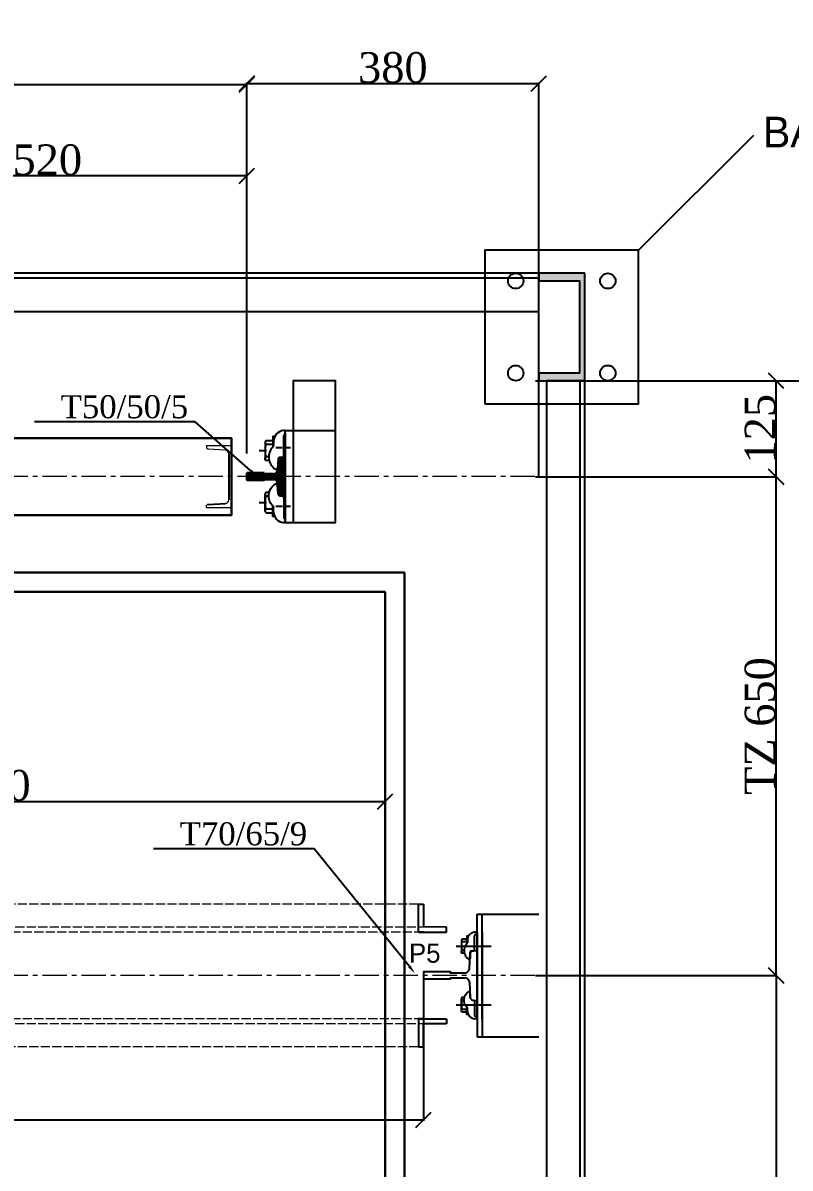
# Model space of a CAD drawing. Header units: millimetres. Extents: x -665 to 1024385, y -25305 to 3861.
# Drawn here: x 2767 to 3766, y -1580 to -87 of the extents above; entities that cross this region are included whole.
import ezdxf
from ezdxf import colors
from ezdxf.entities.mleader import LeaderData, LeaderLine
from ezdxf.math import Vec2, Vec3

# ---------------------------------------------------------------- set-up
doc = ezdxf.new("R2010")
doc.units = ezdxf.units.MM
for name, pattern in [('ACAD_ISO02W100', [15, 12, -3]), ('ACAD_ISO10W100', [18, 12, -3, 0, -3]), ('CENTER', [50.8, 31.75, -6.35, 6.35, -6.35])]:
    doc.linetypes.add(name, pattern=pattern)
for name, color, linetype in [('7', 6, 'ACAD_ISO10W100'), ('PDF_0', 7, 'Continuous'), ('PDF_gide rail', 7, 'Continuous'), ('Steel', 7, 'Continuous')]:
    doc.layers.add(name, color=color, linetype=linetype)
for name, color, linetype, lineweight in [('CL', 2, 'CENTER', 0), ('DL', 8, 'ACAD_ISO02W100', 0), ('step&guides', 3, 'Continuous', 30)]:
    doc.layers.add(name, color=color, linetype=linetype, lineweight=lineweight)
doc.styles.add('nassar2', font='cent.shx', dxfattribs={"height": 60})
doc.styles.add('top', font='cent.shx', dxfattribs={"height": 40})
doc.dimstyles.new('top', dxfattribs={"dimtxt": 35, "dimasz": 20, "dimexe": 1.25, "dimexo": 0.625, "dimtad": 1, "dimtxsty": 'top', "dimblk": 'OBLIQUE', "dimcen": 2.5, "dimadec": 0, "dimazin": 0, "dimtfac": 1, "dimtmove": 0, "dimatfit": 3, "dimldrblk": 'OBLIQUE', "dimfxl": 1, "dimarcsym": 0})
pattern_1 = [(45, (20053.08432, -10049.84649), (-0.08838834765, 0.08838834765), [])]

# ---------------------------------------------------------------- blocks, each defined once
blk = doc.blocks.new('_Oblique')
at = {"color": 0, "linetype": 'ByBlock', "lineweight": -2}
blk.add_line((-0.5, -0.5), (0.5, 0.5), dxfattribs=at)
blk = doc.blocks.new('*D4')
at = {"color": 0, "lineweight": -2, "transparency": 16777216}
for p, q in [((2538.7, -329.8), (2538.7, -285.3)), ((3058.7, -286.6), (2538.7, -286.6)), ((3058.7, -552.9), (3058.7, -285.3))]:
    blk.add_line(p, q, dxfattribs=at)
at = {"layer": 'Defpoints', "color": 0, "transparency": 16777216}
for p in [(2538.7, -286.6), (2538.7, -330.4), (3058.7, -553.6)]:
    blk.add_point(p, dxfattribs=at)
at = {"color": 0, "lineweight": -2, "transparency": 16777216, "xscale": 20, "yscale": 20, "zscale": 20, "rotation": 180}
blk.add_blockref('_Oblique', (2538.7, -286.6), dxfattribs=at)
at = {"color": 0, "lineweight": -2, "transparency": 16777216, "xscale": 20, "yscale": 20, "zscale": 20}
blk.add_blockref('_Oblique', (3058.7, -286.6), dxfattribs=at)
at = {"color": 0, "transparency": 16777216, "insert": (2798.7, -265.9), "char_height": 40, "attachment_point": 5, "style": 'top'}
blk.add_mtext('520', dxfattribs=at)
blk = doc.blocks.new('*D5')
at = {"color": 0, "lineweight": -2, "transparency": 16777216}
for p, q in [((2018.7, -648.2), (2018.7, -166.3)), ((2018.7, -167.5), (3058.7, -167.5)), ((3058.7, -648.2), (3058.7, -166.3))]:
    blk.add_line(p, q, dxfattribs=at)
at = {"layer": 'Defpoints', "color": 0, "transparency": 16777216}
for p in [(3058.7, -167.5), (2018.7, -648.8), (3058.7, -648.8)]:
    blk.add_point(p, dxfattribs=at)
at = {"color": 0, "lineweight": -2, "transparency": 16777216, "xscale": 20, "yscale": 20, "zscale": 20, "rotation": 180}
blk.add_blockref('_Oblique', (2018.7, -167.5), dxfattribs=at)
at = {"color": 0, "lineweight": -2, "transparency": 16777216, "xscale": 20, "yscale": 20, "zscale": 20}
blk.add_blockref('_Oblique', (3058.7, -167.5), dxfattribs=at)
at = {"color": 0, "transparency": 16777216, "insert": (2538.7, -146.9), "char_height": 40, "attachment_point": 5, "style": 'top'}
blk.add_mtext('DBG  1040', dxfattribs=at)
blk = doc.blocks.new('*D7')
at = {"color": 0, "lineweight": -2, "transparency": 16777216}
for p, q in [((3058.7, -648.2), (3058.7, -165)), ((3058.7, -166.3), (3438.7, -166.3)), ((3438.7, -677.9), (3438.7, -165))]:
    blk.add_line(p, q, dxfattribs=at)
at = {"layer": 'Defpoints', "color": 0, "transparency": 16777216}
for p in [(3438.7, -166.3), (3058.7, -648.8), (3438.7, -678.6)]:
    blk.add_point(p, dxfattribs=at)
at = {"color": 0, "lineweight": -2, "transparency": 16777216, "xscale": 20, "yscale": 20, "zscale": 20, "rotation": 180}
blk.add_blockref('_Oblique', (3058.7, -166.3), dxfattribs=at)
at = {"color": 0, "lineweight": -2, "transparency": 16777216, "xscale": 20, "yscale": 20, "zscale": 20}
blk.add_blockref('_Oblique', (3438.7, -166.3), dxfattribs=at)
at = {"color": 0, "transparency": 16777216, "insert": (3248.7, -145.7), "char_height": 40, "attachment_point": 5, "style": 'top'}
blk.add_mtext('380', dxfattribs=at)
blk = doc.blocks.new('*D15')
at = {"color": 0, "lineweight": -2, "transparency": 16777216}
for p, q in [((3670.5, -553.6), (3749.1, -553.6)), ((3747.8, -678.6), (3747.8, -553.6)), ((3434.3, -678.6), (3749.1, -678.6))]:
    blk.add_line(p, q, dxfattribs=at)
at = {"layer": 'Defpoints', "color": 0, "transparency": 16777216}
for p in [(3669.8, -553.6), (3747.8, -553.6), (3433.7, -678.6)]:
    blk.add_point(p, dxfattribs=at)
at = {"color": 0, "lineweight": -2, "transparency": 16777216, "xscale": 20, "yscale": 20, "zscale": 20}
for p, rotation in [((3747.8, -553.6), 90), ((3747.8, -678.6), 270)]:
    blk.add_blockref('_Oblique', p, dxfattribs=dict(at, rotation=rotation))
at = {"color": 0, "transparency": 16777216, "insert": (3727.2, -616.1), "char_height": 40, "attachment_point": 5, "rotation": 90, "style": 'top'}
blk.add_mtext('125', dxfattribs=at)
blk = doc.blocks.new('*D16')
at = {"color": 0, "lineweight": -2, "transparency": 16777216}
for p, q in [((3434.3, -1328.6), (3749.1, -1328.6)), ((3747.8, -1328.6), (3747.8, -1953.6)), ((3439.3, -1953.6), (3749.1, -1953.6))]:
    blk.add_line(p, q, dxfattribs=at)
at = {"layer": 'Defpoints', "color": 0, "transparency": 16777216}
for p in [(3433.7, -1328.6), (3438.7, -1953.6), (3747.8, -1953.6)]:
    blk.add_point(p, dxfattribs=at)
at = {"color": 0, "lineweight": -2, "transparency": 16777216, "xscale": 20, "yscale": 20, "zscale": 20}
for p, rotation in [((3747.8, -1328.6), 90), ((3747.8, -1953.6), 270)]:
    blk.add_blockref('_Oblique', p, dxfattribs=dict(at, rotation=rotation))
at = {"color": 0, "transparency": 16777216, "insert": (3727.2, -1641.1), "char_height": 40, "attachment_point": 5, "rotation": 90, "style": 'top'}
blk.add_mtext('625', dxfattribs=at)
blk = doc.blocks.new('*D17')
at = {"color": 0, "lineweight": -2, "transparency": 16777216}
for p, q in [((3439.3, -678.6), (3749.1, -678.6)), ((3747.8, -1328.6), (3747.8, -678.6)), ((3434.3, -1328.6), (3749.1, -1328.6))]:
    blk.add_line(p, q, dxfattribs=at)
at = {"layer": 'Defpoints', "color": 0, "transparency": 16777216}
for p in [(3438.7, -678.6), (3747.8, -678.6), (3433.7, -1328.6)]:
    blk.add_point(p, dxfattribs=at)
at = {"color": 0, "lineweight": -2, "transparency": 16777216, "xscale": 20, "yscale": 20, "zscale": 20}
for p, rotation in [((3747.8, -678.6), 90), ((3747.8, -1328.6), 270)]:
    blk.add_blockref('_Oblique', p, dxfattribs=dict(at, rotation=rotation))
at = {"color": 0, "transparency": 16777216, "insert": (3727.2, -1003.6), "char_height": 40, "attachment_point": 5, "rotation": 90, "style": 'top'}
blk.add_mtext('TZ 650', dxfattribs=at)
blk = doc.blocks.new('*D29')
at = {"color": 0, "lineweight": -2, "transparency": 16777216}
for p, q in [((3288.7, -1324.7), (3288.7, -1517.9)), ((1788.7, -1333.7), (1788.7, -1517.9)), ((1788.7, -1516.7), (3288.7, -1516.7))]:
    blk.add_line(p, q, dxfattribs=at)
at = {"layer": 'Defpoints', "color": 0, "transparency": 16777216}
for p in [(3288.7, -1324.1), (1788.7, -1333.1), (3288.7, -1516.7)]:
    blk.add_point(p, dxfattribs=at)
at = {"color": 0, "lineweight": -2, "transparency": 16777216, "xscale": 20, "yscale": 20, "zscale": 20, "rotation": 180}
blk.add_blockref('_Oblique', (1788.7, -1516.7), dxfattribs=at)
at = {"color": 0, "lineweight": -2, "transparency": 16777216, "xscale": 20, "yscale": 20, "zscale": 20}
blk.add_blockref('_Oblique', (3288.7, -1516.7), dxfattribs=at)
at = {"color": 0, "transparency": 16777216, "insert": (2538.7, -1496), "char_height": 40, "attachment_point": 5, "style": 'top'}
blk.add_mtext('DBG 1500', dxfattribs=at)
blk = doc.blocks.new('*D30')
at = {"color": 0, "lineweight": -2, "transparency": 16777216}
for p, q in [((1838.7, -829.2), (1838.7, -1103.1)), ((3238.7, -829.2), (3238.7, -1103.1)), ((1838.7, -1101.9), (3238.7, -1101.9))]:
    blk.add_line(p, q, dxfattribs=at)
at = {"layer": 'Defpoints', "color": 0, "transparency": 16777216}
for p in [(1838.7, -828.6), (3238.7, -828.6), (3238.7, -1101.9)]:
    blk.add_point(p, dxfattribs=at)
at = {"color": 0, "lineweight": -2, "transparency": 16777216, "xscale": 20, "yscale": 20, "zscale": 20, "rotation": 180}
blk.add_blockref('_Oblique', (1838.7, -1101.9), dxfattribs=at)
at = {"color": 0, "lineweight": -2, "transparency": 16777216, "xscale": 20, "yscale": 20, "zscale": 20}
blk.add_blockref('_Oblique', (3238.7, -1101.9), dxfattribs=at)
at = {"color": 0, "transparency": 16777216, "insert": (2538.7, -1081.3), "char_height": 40, "attachment_point": 5, "style": 'top'}
blk.add_mtext('CAR WIDTH 1400', dxfattribs=at)
blk = doc.blocks.new('*D21')
at = {"color": 0, "lineweight": -2, "transparency": 16777216}
for p, q in [((3434.3, -553.6), (3884.8, -553.6)), ((3883.5, -1953.6), (3883.5, -553.6)), ((3434.3, -1953.6), (3884.8, -1953.6))]:
    blk.add_line(p, q, dxfattribs=at)
at = {"layer": 'Defpoints', "color": 0, "transparency": 16777216}
for p in [(3433.7, -553.6), (3883.5, -553.6), (3433.7, -1953.6)]:
    blk.add_point(p, dxfattribs=at)
at = {"color": 0, "lineweight": -2, "transparency": 16777216, "xscale": 20, "yscale": 20, "zscale": 20}
for p, rotation in [((3883.5, -553.6), 90), ((3883.5, -1953.6), 270)]:
    blk.add_blockref('_Oblique', p, dxfattribs=dict(at, rotation=rotation))
at = {"color": 0, "transparency": 16777216, "insert": (3862.9, -1203.6), "char_height": 40, "attachment_point": 5, "rotation": 90, "style": 'top'}
blk.add_mtext('SHAFT DEPTH  1400', dxfattribs=at)

msp = doc.modelspace()

# ---------------------------------------------------------------- hatches: boundary and pattern name
h = msp.add_hatch()
h.set_pattern_fill('ANSI31', color=256)
h.set_pattern_definition(pattern_1)
h.paths.add_polyline_path([(3108.667, -653.433), (3103.368, -653.433, 0.26508525), (3099.867, -656.117), (3098.053, -670.566, -0.36605419), (3093.475, -674.801), (3080.895, -674.801), (3080.895, -673.901), (3058.667, -673.901), (3058.667, -678.433), (3108.667, -678.433)])
h = msp.add_hatch()
h.set_pattern_fill('ANSI31', color=256)
h.set_pattern_definition(pattern_1)
edge = h.paths.add_edge_path()
edge.add_line((3108.667, -703.905), (3103.368, -703.905))
edge.add_arc((3103.971, -699.492), 4.453, 202.826875, 262.21404, ccw=False)
edge.add_line((3099.867, -701.22), (3098.053, -686.772))
edge.add_arc((3093.259, -687.362), 4.83, 7.012299, 87.433754)
edge.add_line((3093.475, -682.536), (3080.895, -682.536))
edge.add_line((3080.895, -682.536), (3080.895, -683.437))
edge.add_line((3080.895, -683.437), (3058.667, -683.437))
edge.add_line((3058.667, -683.437), (3058.667, -678.433))
edge.add_line((3058.667, -678.433), (3108.667, -678.433))
edge.add_line((3108.667, -678.433), (3108.667, -703.905))
at = {"layer": 'Steel'}
msp.add_hatch(color=256, dxfattribs=at).paths.add_polyline_path([(3498.667, -413.551), (3438.667, -413.551), (3438.667, -423.551), (3491.667, -423.551), (3491.667, -543.551), (3438.667, -543.551), (3438.667, -553.551), (3498.667, -553.551)], flags=0)

# ---------------------------------------------------------------- linework, layer by layer
for p, q in [((3108.667, -653.669), (3108.667, -618.617)), ((3108.667, -618.617), (3174.079, -618.617)), ((3034.891, -648.833), (3034.891, -708.779)), ((3103.368, -653.433), (3108.667, -653.433)), ((3108.667, -653.669), (3108.667, -703.669)), ((3058.667, -673.783), (3058.667, -683.083)), ((3080.895, -673.783), (3058.667, -673.783)), ((3058.667, -673.783), (3058.667, -683.083)), ((3058.667, -683.083), (3058.667, -673.783)), ((3058.667, -673.901), (3058.667, -683.201)), ((3080.895, -673.901), (3058.667, -673.901)), ((3058.667, -673.901), (3058.667, -683.201)), ((3080.895, -683.083), (3058.667, -683.083)), ((3080.895, -683.201), (3058.667, -683.201)), ((3080.895, -674.801), (3080.895, -673.783)), ((3093.475, -674.801), (3080.895, -674.801)), ((3080.895, -682.064), (3080.895, -683.083)), ((3093.475, -682.153), (3080.895, -682.153)), ((3103.368, -703.433), (3108.532, -703.433)), ((3103.368, -703.433), (3108.667, -703.433)), ((3108.667, -703.669), (3108.667, -738.249)), ((3106.165, -738.249), (3174.079, -738.249)), ((3358.667, -1248.551), (3438.667, -1248.551)), ((3358.667, -1296.051), (3358.667, -1361.051)), ((3288.667, -1324.051), (3288.667, -1333.051)), ((3358.667, -1408.551), (3438.667, -1408.551))]:
    msp.add_line(p, q)
at = {"ltscale": 5, "transparency": 33554666}
for p, q in [((3282.093, -1271.997), (3282.149, -1235.476)), ((3282.149, -1235.476), (3288.723, -1235.486)), ((3288.723, -1235.486), (3288.677, -1265.433)), ((3318.624, -1265.479), (3288.677, -1265.433)), ((3318.614, -1272.053), (3318.624, -1265.479)), ((3288.667, -1272.007), (3282.093, -1271.997)), ((3282.093, -1271.997), (3318.614, -1272.053)), ((3282.093, -1385.105), (3318.614, -1385.049)), ((3288.667, -1385.095), (3282.093, -1385.105)), ((3282.093, -1385.105), (3282.149, -1421.625)), ((3318.614, -1385.049), (3318.624, -1391.622)), ((3318.624, -1391.622), (3288.677, -1391.668)), ((3288.723, -1421.615), (3288.677, -1391.668)), ((3282.149, -1421.625), (3288.723, -1421.615))]:
    msp.add_line(p, q, dxfattribs=at)
msp.add_lwpolyline([(3118.667, -738.249), (3174.079, -738.249), (3174.079, -553.551), (3118.667, -553.551)], close=True)
at = {"layer": 'CL'}
for p, q in [((3433.667, -678.551), (1643.667, -678.551)), ((3433.667, -1328.551), (1643.667, -1328.551))]:
    msp.add_line(p, q, dxfattribs=at)
at = {"layer": 'DL'}
for p, q in [((3282.149, -1235.476), (1788.611, -1235.74)), ((3308.841, -1265.464), (1758.71, -1265.794)), ((3318.614, -1271.997), (1758.72, -1272.053)), ((3318.614, -1385.105), (1758.719, -1385.381)), ((3308.841, -1391.637), (1788.656, -1391.851)), ((3282.149, -1421.625), (1793.136, -1421.881))]:
    msp.add_line(p, q, dxfattribs=at)
at = {"layer": 'PDF_0', "lineweight": 25}
for points in [[(3094.449, -626.428), (3092.496, -626.428), (3092.496, -640.096, 0.19879356), (3093.473, -637.9)], [(3083.218, -631.708, 0.42555746), (3083.221, -636.191), (3092.496, -636.191)], [(3092.485, -640.092, 0.4769017), (3095.45, -668.544, 0.14500939), (3096.646, -668.899)], [(3087.615, -657.671), (3083.221, -657.671, -0.42555746), (3083.218, -653.187)], [(3087.615, -699.195), (3083.221, -699.195, 0.42555746), (3083.218, -703.678)], [(3092.485, -716.773, -0.4769017), (3095.45, -688.321, -0.14500939), (3096.646, -687.967)], [(3083.218, -725.158, -0.42555746), (3083.221, -720.674), (3092.496, -720.674)], [(3094.449, -730.438), (3092.496, -730.438), (3092.496, -716.769, -0.19879356), (3093.473, -718.966)], [(3338.592, -1281.243, 0.42555746), (3338.594, -1284.422), (3345.17, -1284.422)], [(3346.554, -1277.5), (3345.17, -1277.5), (3345.17, -1287.19, 0.19879356), (3345.862, -1285.633)], [(3341.709, -1299.649), (3338.594, -1299.649, -0.42555746), (3338.592, -1296.471)], [(3345.161, -1287.187, 0.4769017), (3347.263, -1307.357, 0.14500939), (3348.111, -1307.609)], [(3341.709, -1357.453), (3338.594, -1357.453, 0.42555746), (3338.592, -1360.631)], [(3345.161, -1369.914, -0.4769017), (3347.263, -1349.744, -0.14500939), (3348.111, -1349.493)], [(3338.592, -1375.858, -0.42555746), (3338.594, -1372.68), (3345.17, -1372.68)], [(3346.554, -1379.601), (3345.17, -1379.601), (3345.17, -1369.911, -0.19879356), (3345.862, -1371.469)]]:
    msp.add_lwpolyline(points, format="xyb", dxfattribs=at)
for points in [[(3108.667, -618.617), (3106.165, -618.617)], [(3106.654, -651.324), (3106.654, -625.451)], [(3108.667, -622.081), (3108.667, -735.257)], [(3108.667, -735.257), (3108.667, -622.081)], [(3108.667, -622.081), (3108.667, -735.257)], [(3082.266, -633.95), (3082.266, -655.43)], [(3083.221, -631.309), (3092.496, -631.309)], [(3093.473, -631.797), (3093.473, -637.656)], [(3096.135, -640.422), (3102.777, -640.422)], [(3103.403, -640.422), (3104.441, -640.422)], [(3105.338, -640.422), (3115.351, -640.422)], [(3074.434, -644.49), (3082.245, -644.49)], [(3074.434, -644.49), (3082.245, -644.49)], [(3083.221, -644.49), (3084.198, -644.49)], [(3087.127, -652.789), (3083.221, -652.789)], [(3099.331, -655.718), (3098.355, -667.434)], [(3101.284, -653.277), (3103.236, -653.277), (3105.852, -653.188)], [(3099.331, -701.148), (3098.355, -689.431)], [(3007.986, -714.915), (3030.643, -713.499)], [(3074.434, -712.376), (3082.245, -712.376)], [(3074.434, -712.376), (3082.245, -712.376)], [(3082.266, -722.915), (3082.266, -701.436)], [(3087.127, -704.077), (3083.221, -704.077)], [(3083.221, -712.376), (3084.198, -712.376)], [(3101.284, -703.588), (3103.236, -703.588), (3105.852, -703.677)], [(3106.654, -705.541), (3106.654, -731.414)], [(3083.221, -725.556), (3092.496, -725.556)], [(3093.473, -725.068), (3093.473, -719.21)], [(3096.135, -716.914), (3102.777, -716.914)], [(3103.403, -716.914), (3104.441, -716.914)], [(3105.338, -716.914), (3115.351, -716.914)], [(3108.667, -738.249), (3106.165, -738.249)], [(3358.667, -1385.139), (3358.667, -1248.551)], [(3365.159, -1385.139), (3365.159, -1248.551)], [(3337.917, -1282.833), (3337.917, -1298.06)], [(3338.594, -1280.961), (3345.17, -1280.961)], [(3345.862, -1281.307), (3345.862, -1285.46)], [(3358.667, -1271.963), (3354.86, -1271.963)], [(3355.206, -1295.15), (3355.206, -1276.808)], [(3355.898, -1271.963), (3355.898, -1271.963)], [(3357.282, -1274.731), (3358.667, -1274.731)], [(3358.667, -1271.963), (3358.667, -1385.139)], [(3358.667, -1271.963), (3358.667, -1408.551)], [(3365.159, -1271.963), (3365.159, -1385.139)], [(3365.159, -1385.139), (3365.159, -1271.963)], [(3365.159, -1271.963), (3365.159, -1385.139)], [(3365.159, -1271.963), (3365.159, -1408.551)], [(3331.327, -1290.305), (3338.248, -1290.305)], [(3338.594, -1290.305), (3339.633, -1290.305)], [(3341.363, -1296.188), (3338.594, -1296.188)], [(3339.979, -1290.305), (3346.9, -1290.305)], [(3347.246, -1290.305), (3348.284, -1290.305)], [(3348.63, -1290.305), (3355.552, -1290.305)], [(3351.399, -1296.534), (3352.783, -1296.534), (3354.63, -1296.375)], [(3356.244, -1290.305), (3356.936, -1290.305)], [(3357.628, -1290.305), (3364.27, -1290.305)], [(3364.896, -1290.305), (3365.934, -1290.305)], [(3366.831, -1290.305), (3376.845, -1290.305)], [(3349.557, -1299.377), (3349.187, -1306.563)], [(3349.323, -1306.57), (3349.323, -1306.57)], [(3349.557, -1357.725), (3349.187, -1350.538)], [(3349.323, -1350.531), (3349.323, -1350.531)], [(3331.327, -1366.797), (3338.248, -1366.797)], [(3337.917, -1374.269), (3337.917, -1359.041)], [(3341.363, -1360.913), (3338.594, -1360.913)], [(3338.594, -1366.797), (3339.633, -1366.797)], [(3339.979, -1366.797), (3346.9, -1366.797)], [(3345.862, -1375.795), (3345.862, -1371.642)], [(3347.246, -1366.797), (3348.284, -1366.797)], [(3348.63, -1366.797), (3355.552, -1366.797)], [(3355.206, -1361.952), (3355.206, -1380.294)], [(3356.244, -1366.797), (3356.936, -1366.797)], [(3357.628, -1366.797), (3364.27, -1366.797)], [(3364.896, -1366.797), (3365.934, -1366.797)], [(3366.831, -1366.797), (3376.845, -1366.797)], [(3338.594, -1376.141), (3345.17, -1376.141)], [(3358.667, -1385.139), (3354.86, -1385.139)], [(3355.898, -1385.139), (3355.898, -1385.139)], [(3357.282, -1382.37), (3358.667, -1382.37)]]:
    msp.add_lwpolyline(points, dxfattribs=at)
at = {"layer": 'PDF_0', "lineweight": 13}
msp.add_lwpolyline([(3007.986, -714.915), (3007.514, -714.915), (3007.042, -715.387), (3006.57, -715.859), (3006.098, -716.331), (3005.626, -716.803), (3005.626, -717.275), (3005.626, -718.691), (3038.667, -718.691), (3038.667, -638.449), (3006.098, -638.449), (3006.098, -639.865), (3006.098, -640.337), (3006.098, -640.809), (3006.57, -641.281), (3006.57, -641.753), (3007.042, -641.753), (3007.514, -642.225), (3007.986, -642.225), (3008.458, -642.225), (3030.17, -643.641)], dxfattribs=at)
at = {"layer": 'PDF_0', "lineweight": 25}
for centre, radius, start, end in [((3107.315, -632.417), 13.848, 94.764301, 178.447705), ((3109.713, -625.581), 3.062, 109.97479, 177.565369), ((3115.684, -644.734), 33.439, 165.750386, 194.249614), ((3102.424, -656.191), 3.129, 111.372873, 171.307511), ((3104.522, -651.512), 2.139, 308.432243, 5.040786), ((3097.083, -667.68), 1.295, 250.254053, 10.952428), ((3102.424, -700.675), 3.129, 188.692489, 248.627127), ((3115.684, -712.131), 33.439, 165.750386, 194.249614), ((3104.522, -705.353), 2.139, 354.959214, 51.567757), ((3107.315, -724.449), 13.848, 181.552295, 265.235699), ((3109.713, -731.284), 3.062, 182.434631, 250.02521), ((3355.675, -1281.746), 9.817, 94.764301, 178.447705), ((3357.375, -1276.9), 2.171, 92.434631, 177.565369), ((3361.608, -1290.478), 23.705, 165.750386, 194.249614), ((3351.919, -1298.983), 2.503, 101.990352, 160.702621), ((3354.003, -1295.332), 1.217, 301.035537, 8.62894), ((3348.07, -1306.49), 1.119, 272.099382, 356.25679), ((3348.07, -1350.611), 1.119, 3.74321, 87.900618), ((3361.608, -1366.624), 23.705, 165.750386, 194.249614), ((3354.003, -1361.769), 1.217, 351.37106, 58.964463), ((3355.675, -1375.356), 9.817, 181.552295, 265.235699), ((3357.375, -1380.201), 2.171, 182.434631, 267.565369)]:
    msp.add_arc(centre, radius, start, end, dxfattribs=at)
at = {"layer": 'PDF_0', "lineweight": 13}
for centre, radius, start, end in [((3028.849, -649.584), 6.088, 7.084044, 77.463334), ((3029.847, -708.486), 5.052, 273.361842, 356.68247)]:
    msp.add_arc(centre, radius, start, end, dxfattribs=at)
at = {"layer": 'PDF_gide rail', "lineweight": 25}
for points in [[(3099.867, -656.117), (3098.081, -670.639)], [(3099.867, -700.748), (3098.081, -686.227)], [(3099.867, -700.748), (3098.081, -686.227)], [(3348.488, -1320.163), (3349.557, -1298.155)], [(3352.773, -1360.577), (3358.667, -1361.051), (3358.667, -1296.051), (3358.667, -1296.051)], [(3352.773, -1296.525), (3358.667, -1296.051), (3358.667, -1361.051), (3358.667, -1361.051)], [(3343.09, -1325.551), (3323.938, -1325.551), (3323.938, -1324.051), (3288.667, -1324.051), (3288.667, -1333.051), (3323.938, -1333.051), (3323.938, -1331.551), (3343.09, -1331.551)], [(3348.488, -1336.939), (3349.557, -1357.725)]]:
    msp.add_lwpolyline(points, dxfattribs=at)
for centre, radius, start, end in [((3103.971, -657.845), 4.453, 97.78596, 157.173125), ((3093.259, -669.976), 4.83, 272.566246, 353.433042), ((3093.581, -686.665), 4.514, 4.441437, 91.341102), ((3103.971, -699.02), 4.453, 202.826875, 262.21404), ((3103.971, -699.02), 4.453, 202.826875, 262.21404), ((3353.449, -1300.527), 4.059, 99.590679, 163.538462), ((3341.086, -1318.146), 7.671, 285.142512, 344.7569), ((3341.086, -1338.956), 7.671, 15.2431, 74.857488), ((3353.449, -1356.575), 4.059, 196.461538, 260.409321), ((3353.449, -1356.575), 4.059, 196.461538, 260.409321)]:
    msp.add_arc(centre, radius, start, end, dxfattribs=at)
at = {"layer": 'Steel'}
for p, q in [((3568.667, -383.551), (3718.667, -233.551)), ((1638.667, -419.551), (3438.667, -419.551)), ((3492.667, -1953.551), (3492.667, -553.551))]:
    msp.add_line(p, q, dxfattribs=at)
for points in [[(3368.667, -583.551), (3568.667, -583.551), (3568.667, -383.551), (3368.667, -383.551)], [(1638.667, -463.551), (3438.667, -463.551), (3438.667, -413.551), (1638.667, -413.551)], [(3498.667, -413.551), (3438.667, -413.551), (3438.667, -423.551), (3491.667, -423.551), (3491.667, -543.551), (3438.667, -543.551), (3438.667, -553.551), (3498.667, -553.551)], [(3448.667, -1953.551), (3498.667, -1953.551), (3498.667, -553.551), (3448.667, -553.551)]]:
    msp.add_lwpolyline(points, close=True, dxfattribs=at)
for centre in [(3408.667, -423.551), (3528.667, -423.551), (3408.667, -543.551), (3528.667, -543.551)]:
    msp.add_circle(centre, 10, dxfattribs=at)
at = {"layer": 'step&guides'}
for p, q in [((1813.667, -803.551), (3263.667, -803.551)), ((3263.667, -803.551), (3263.667, -1853.551)), ((1838.667, -828.551), (3238.667, -828.551)), ((3238.667, -828.551), (3238.667, -1828.551))]:
    msp.add_line(p, q, dxfattribs=at)
msp.add_lwpolyline([(2038.667, -728.551), (3038.667, -728.57), (3038.667, -628.57), (2038.667, -628.551)], close=True, dxfattribs=at)

# ---------------------------------------------------------------- texts
at = {"linetype": 'ACAD_ISO02W100', "ltscale": 4, "transparency": 33554666, "insert": (3310.691, -1286.958), "char_height": 25, "attachment_point": 3}
msp.add_mtext_dynamic_manual_height_columns('P5', width=377.71746, gutter_width=125, heights=[0], dxfattribs=at)
at = {"layer": '7', "ltscale": 4, "char_height": 30, "attachment_point": 3}
for s, insert in [('{\\Fcent|c0;T50/50/5}', (2982.144, -572.433)), ('{\\Fcent|c0;T70/65/9}', (3137.144, -1128.986))]:
    msp.add_mtext_dynamic_manual_height_columns(s, width=812.66208, gutter_width=175, heights=[0], dxfattribs=dict(at, insert=insert))
at = {"layer": 'Steel', "insert": (3730.667, -209.551), "char_height": 40, "attachment_point": 1}
msp.add_mtext('BASE PL 200X200X15MM., 4 BOLTS 20MM.', dxfattribs=at)

# ---------------------------------------------------------------- dimensions: what is measured, and where the dimension line sits
for base, p1, p2, text, picture, middle in [((3058.667, -167.534), (2018.667, -648.783), (3058.667, -648.783), 'DBG  <>', '*D5', (2538.667, -167.534)), ((3238.667, -1101.878), (1838.667, -828.551), (3238.667, -828.551), 'CAR WIDTH <>', '*D30', (2538.667, -1101.878)), ((3288.667, -1516.673), (1788.667, -1333.051), (3288.667, -1324.051), 'DBG <>', '*D29', (2538.667, -1516.673))]:
    dim = msp.add_linear_dim(base=base, p1=p1, p2=p2, text=text, dimstyle='top')
    dim.commit()
    dim.dimension.update_dxf_attribs({"geometry": picture, "text_midpoint": middle, "dimtype": 160})
for base, p1, p2, angle, picture, middle in [((3438.667, -166.284), (3058.667, -648.783), (3438.667, -678.551), 180, '*D7', (3248.667, -166.284)), ((2538.667, -286.567), (3058.667, -553.551), (2538.667, -330.401), 180, '*D4', (2798.667, -286.567)), ((3747.804, -553.551), (3433.667, -678.551), (3669.846, -553.551), 90, '*D15', (3747.804, -616.051)), ((3747.804, -1953.551), (3433.667, -1328.551), (3438.667, -1953.551), 90, '*D16', (3747.804, -1641.051))]:
    dim = msp.add_linear_dim(base=base, p1=p1, p2=p2, angle=angle, dimstyle='top')
    dim.commit()
    dim.dimension.update_dxf_attribs({"geometry": picture, "text_midpoint": middle, "dimtype": 160})
for base, p1, p2, text, picture, middle in [((3883.526, -553.551), (3433.667, -1953.551), (3433.667, -553.551), 'SHAFT DEPTH  <>', '*D21', (3883.526, -1203.551)), ((3747.804, -678.551), (3433.667, -1328.551), (3438.667, -678.551), 'TZ <>', '*D17', (3747.804, -1003.551))]:
    dim = msp.add_linear_dim(base=base, p1=p1, p2=p2, angle=90, text=text, dimstyle='top')
    dim.commit()
    dim.dimension.update_dxf_attribs({"geometry": picture, "text_midpoint": middle, "dimtype": 160})

# ---------------------------------------------------------------- leaders
ml = msp.add_multileader_mtext('Standard')
ml.set_content('', color=256, style='nassar2')
ml.set_leader_properties()
ml.build(insert=Vec2(0, 0))
ml.multileader.update_dxf_attribs({"text_left_attachment_type": 6, "text_right_attachment_type": 6, "arrow_head_size": 12})
ctx = ml.context
ctx.base_point, ctx.char_height, ctx.arrow_head_size, ctx.landing_gap_size, ctx.plane_origin = Vec3(2782.074, -607.197), 60, 12, 0.09, Vec3(3093.221, -488.537)
ctx.left_attachment, ctx.right_attachment, ctx.text_align_type = 6, 6, 2
notes = []
notes.append((ctx, [(0, (1, 1, 0), (2991.125, -607.197), (-1, 0), 208.871, [(0, [(3072.537, -678.551)], 0, [])])]))
ctx.mtext.insert, ctx.mtext.alignment, ctx.mtext.flow_direction = Vec3(2782.164, -547.197), 3, 5
ml = msp.add_multileader_mtext('Standard')
ml.set_content('', color=256, style='nassar2')
ml.set_leader_properties()
ml.build(insert=Vec2(0, 0))
ml.multileader.update_dxf_attribs({"text_left_attachment_type": 6, "text_right_attachment_type": 6, "arrow_head_size": 12})
ctx = ml.context
ctx.base_point, ctx.char_height, ctx.arrow_head_size, ctx.landing_gap_size, ctx.plane_origin = Vec3(2937.074, -1163.751), 60, 12, 0.09, Vec3(3318.221, -1135.961)
ctx.left_attachment, ctx.right_attachment, ctx.text_align_type = 6, 6, 2
notes.append((ctx, [(0, (1, 1, 0), (3146.125, -1163.751), (-1, 0), 208.871, [(0, [(3277.537, -1325.975)], 0, [])])]))
ctx.mtext.insert, ctx.mtext.alignment, ctx.mtext.flow_direction = Vec3(2937.164, -1103.751), 3, 5
for ctx, leaders in notes:
    for number, flags, end, landing, length, lines in leaders:
        leader = LeaderData()
        leader.index, (leader.has_last_leader_line, leader.has_dogleg_vector, leader.attachment_direction) = number, flags
        leader.last_leader_point, leader.dogleg_vector, leader.dogleg_length = Vec3(end), Vec3(landing), length
        for number, points, colour, breaks in lines:
            line = LeaderLine()
            line.index, line.vertices, line.color, line.breaks = number, Vec3.list(points), colors.encode_raw_color(colour), breaks
            leader.lines.append(line)
        ctx.leaders.append(leader)

doc.saveas('drawing.dxf')
